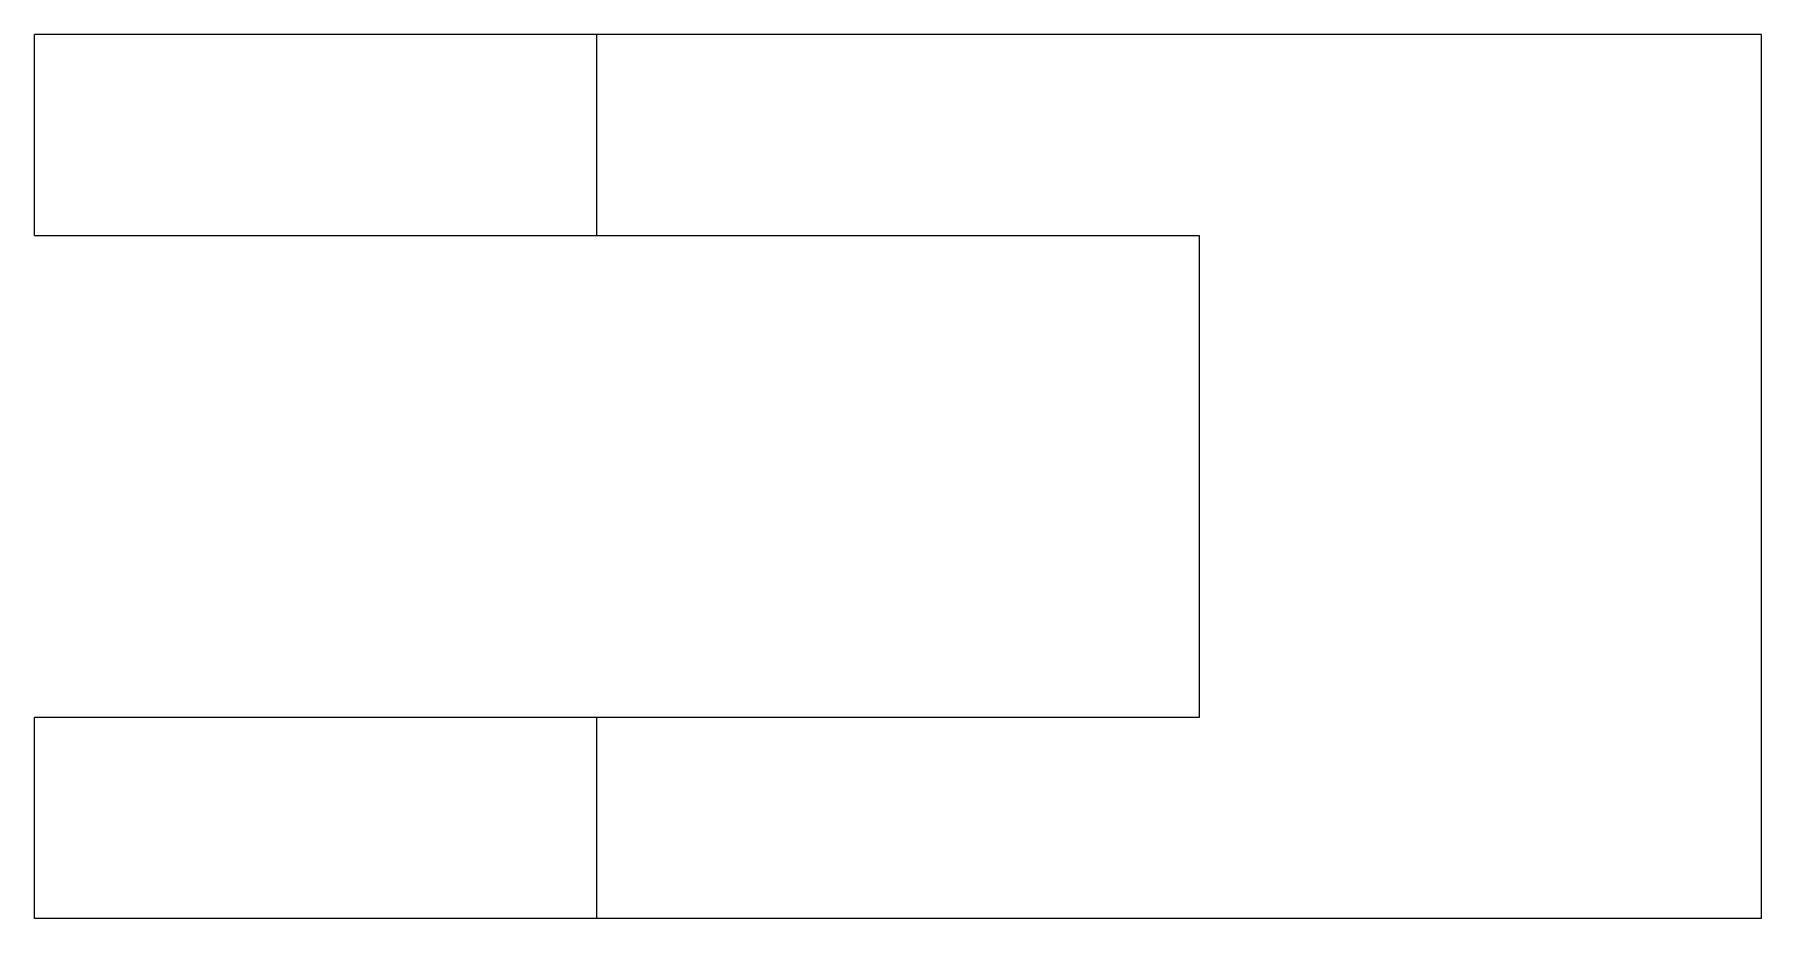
# Model space of a CAD drawing. Header units: metres. Extents: x -9 to 34, y -22 to 0.
import ezdxf

# ---------------------------------------------------------------- set-up
doc = ezdxf.new("R2010")
doc.units = ezdxf.units.M

msp = doc.modelspace()

# ---------------------------------------------------------------- linework, layer by layer
for points in [[(-9, -5), (-9, -4.9), (-9, -4.8), (-9, -4.7), (-9, -4.6), (-9, -4.5), (-9, -4.4), (-9, -4.3), (-9, -4.2), (-9, -4.1), (-9, -4), (-9, -3.9), (-9, -3.8), (-9, -3.7), (-9, -3.6), (-9, -3.5), (-9, -3.4), (-9, -3.3), (-9, -3.2), (-9, -3.1), (-9, -3), (-9, -2.9), (-9, -2.8), (-9, -2.7), (-9, -2.6), (-9, -2.5), (-9, -2.4), (-9, -2.3), (-9, -2.2), (-9, -2.1), (-9, -2), (-9, -1.9), (-9, -1.8), (-9, -1.7), (-9, -1.6), (-9, -1.5), (-9, -1.4), (-9, -1.3), (-9, -1.2), (-9, -1.1), (-9, -1), (-9, -0.9), (-9, -0.8), (-9, -0.7), (-9, -0.6), (-9, -0.5), (-9, -0.4), (-9, -0.3), (-9, -0.2), (-9, -0.1), (-9, 0)], [(5, 0), (4.951, 0), (4.902, 0), (4.853, 0), (4.762, 0), (4.617, 0), (4.472, 0), (4.327, 0), (4.107, 0), (3.873, 0), (3.64, 0), (3.384, 0), (3.074, 0), (2.763, 0), (2.453, 0), (2.099, 0), (1.727, 0), (1.356, 0), (0.978, 0), (0.564, 0), (0.149, 0), (-0.265, 0), (-0.692, 0), (-1.128, 0), (-1.564, 0), (-2, 0), (-2.436, 0), (-2.872, 0), (-3.308, 0), (-3.735, 0), (-4.149, 0), (-4.564, 0), (-4.978, 0), (-5.356, 0), (-5.727, 0), (-6.099, 0), (-6.453, 0), (-6.763, 0), (-7.074, 0), (-7.384, 0), (-7.64, 0), (-7.873, 0), (-8.107, 0), (-8.327, 0), (-8.472, 0), (-8.617, 0), (-8.762, 0), (-8.853, 0), (-8.902, 0), (-8.951, 0), (-9, 0)], [(5, -5), (5, -4.9), (5, -4.8), (5, -4.7), (5, -4.6), (5, -4.5), (5, -4.4), (5, -4.3), (5, -4.2), (5, -4.1), (5, -4), (5, -3.9), (5, -3.8), (5, -3.7), (5, -3.6), (5, -3.5), (5, -3.4), (5, -3.3), (5, -3.2), (5, -3.1), (5, -3), (5, -2.9), (5, -2.8), (5, -2.7), (5, -2.6), (5, -2.5), (5, -2.4), (5, -2.3), (5, -2.2), (5, -2.1), (5, -2), (5, -1.9), (5, -1.8), (5, -1.7), (5, -1.6), (5, -1.5), (5, -1.4), (5, -1.3), (5, -1.2), (5, -1.1), (5, -1), (5, -0.9), (5, -0.8), (5, -0.7), (5, -0.6), (5, -0.5), (5, -0.4), (5, -0.3), (5, -0.2), (5, -0.1), (5, 0)], [(34, 0), (33.42, 0), (32.84, 0), (32.26, 0), (31.68, 0), (31.1, 0), (30.52, 0), (29.94, 0), (29.36, 0), (28.78, 0), (28.2, 0), (27.62, 0), (27.04, 0), (26.46, 0), (25.88, 0), (25.3, 0), (24.72, 0), (24.14, 0), (23.56, 0), (22.98, 0), (22.4, 0), (21.82, 0), (21.24, 0), (20.66, 0), (20.08, 0), (19.5, 0), (18.92, 0), (18.34, 0), (17.76, 0), (17.18, 0), (16.6, 0), (16.02, 0), (15.44, 0), (14.86, 0), (14.28, 0), (13.7, 0), (13.12, 0), (12.54, 0), (11.96, 0), (11.38, 0), (10.8, 0), (10.22, 0), (9.64, 0), (9.06, 0), (8.48, 0), (7.9, 0), (7.32, 0), (6.74, 0), (6.16, 0), (5.58, 0), (5, 0)], [(34, -22), (34, -21.56), (34, -21.12), (34, -20.68), (34, -20.24), (34, -19.8), (34, -19.36), (34, -18.92), (34, -18.48), (34, -18.04), (34, -17.6), (34, -17.16), (34, -16.72), (34, -16.28), (34, -15.84), (34, -15.4), (34, -14.96), (34, -14.52), (34, -14.08), (34, -13.64), (34, -13.2), (34, -12.76), (34, -12.32), (34, -11.88), (34, -11.44), (34, -11), (34, -10.56), (34, -10.12), (34, -9.68), (34, -9.24), (34, -8.8), (34, -8.36), (34, -7.92), (34, -7.48), (34, -7.04), (34, -6.6), (34, -6.16), (34, -5.72), (34, -5.28), (34, -4.84), (34, -4.4), (34, -3.96), (34, -3.52), (34, -3.08), (34, -2.64), (34, -2.2), (34, -1.76), (34, -1.32), (34, -0.88), (34, -0.44), (34, 0)], [(-9, -5), (-8.951, -5), (-8.902, -5), (-8.853, -5), (-8.762, -5), (-8.617, -5), (-8.472, -5), (-8.327, -5), (-8.107, -5), (-7.873, -5), (-7.64, -5), (-7.384, -5), (-7.074, -5), (-6.763, -5), (-6.453, -5), (-6.099, -5), (-5.727, -5), (-5.356, -5), (-4.978, -5), (-4.564, -5), (-4.149, -5), (-3.735, -5), (-3.308, -5), (-2.872, -5), (-2.436, -5), (-2, -5), (-1.564, -5), (-1.128, -5), (-0.692, -5), (-0.265, -5), (0.149, -5), (0.564, -5), (0.978, -5), (1.356, -5), (1.727, -5), (2.099, -5), (2.453, -5), (2.763, -5), (3.074, -5), (3.384, -5), (3.64, -5), (3.873, -5), (4.107, -5), (4.327, -5), (4.472, -5), (4.617, -5), (4.762, -5), (4.853, -5), (4.902, -5), (4.951, -5), (5, -5)], [(5, -5), (5.3, -5), (5.6, -5), (5.9, -5), (6.2, -5), (6.5, -5), (6.8, -5), (7.1, -5), (7.4, -5), (7.7, -5), (8, -5), (8.3, -5), (8.6, -5), (8.9, -5), (9.2, -5), (9.5, -5), (9.8, -5), (10.1, -5), (10.4, -5), (10.7, -5), (11, -5), (11.3, -5), (11.6, -5), (11.9, -5), (12.2, -5), (12.5, -5), (12.8, -5), (13.1, -5), (13.4, -5), (13.7, -5), (14, -5), (14.3, -5), (14.6, -5), (14.9, -5), (15.2, -5), (15.5, -5), (15.8, -5), (16.1, -5), (16.4, -5), (16.7, -5), (17, -5), (17.3, -5), (17.6, -5), (17.9, -5), (18.2, -5), (18.5, -5), (18.8, -5), (19.1, -5), (19.4, -5), (19.7, -5), (20, -5)], [(20, -5), (20, -5.24), (20, -5.48), (20, -5.72), (20, -5.96), (20, -6.2), (20, -6.44), (20, -6.68), (20, -6.92), (20, -7.16), (20, -7.4), (20, -7.64), (20, -7.88), (20, -8.12), (20, -8.36), (20, -8.6), (20, -8.84), (20, -9.08), (20, -9.32), (20, -9.56), (20, -9.8), (20, -10.04), (20, -10.28), (20, -10.52), (20, -10.76), (20, -11), (20, -11.24), (20, -11.48), (20, -11.72), (20, -11.96), (20, -12.2), (20, -12.44), (20, -12.68), (20, -12.92), (20, -13.16), (20, -13.4), (20, -13.64), (20, -13.88), (20, -14.12), (20, -14.36), (20, -14.6), (20, -14.84), (20, -15.08), (20, -15.32), (20, -15.56), (20, -15.8), (20, -16.04), (20, -16.28), (20, -16.52), (20, -16.76), (20, -17)], [(5, -17), (4.951, -17), (4.902, -17), (4.853, -17), (4.762, -17), (4.617, -17), (4.472, -17), (4.327, -17), (4.107, -17), (3.873, -17), (3.64, -17), (3.384, -17), (3.074, -17), (2.763, -17), (2.453, -17), (2.099, -17), (1.727, -17), (1.356, -17), (0.978, -17), (0.564, -17), (0.149, -17), (-0.265, -17), (-0.692, -17), (-1.128, -17), (-1.564, -17), (-2, -17), (-2.436, -17), (-2.872, -17), (-3.308, -17), (-3.735, -17), (-4.149, -17), (-4.564, -17), (-4.978, -17), (-5.356, -17), (-5.727, -17), (-6.099, -17), (-6.453, -17), (-6.763, -17), (-7.074, -17), (-7.384, -17), (-7.64, -17), (-7.873, -17), (-8.107, -17), (-8.327, -17), (-8.472, -17), (-8.617, -17), (-8.762, -17), (-8.853, -17), (-8.902, -17), (-8.951, -17), (-9, -17)], [(-9, -22), (-9, -21.9), (-9, -21.8), (-9, -21.7), (-9, -21.6), (-9, -21.5), (-9, -21.4), (-9, -21.3), (-9, -21.2), (-9, -21.1), (-9, -21), (-9, -20.9), (-9, -20.8), (-9, -20.7), (-9, -20.6), (-9, -20.5), (-9, -20.4), (-9, -20.3), (-9, -20.2), (-9, -20.1), (-9, -20), (-9, -19.9), (-9, -19.8), (-9, -19.7), (-9, -19.6), (-9, -19.5), (-9, -19.4), (-9, -19.3), (-9, -19.2), (-9, -19.1), (-9, -19), (-9, -18.9), (-9, -18.8), (-9, -18.7), (-9, -18.6), (-9, -18.5), (-9, -18.4), (-9, -18.3), (-9, -18.2), (-9, -18.1), (-9, -18), (-9, -17.9), (-9, -17.8), (-9, -17.7), (-9, -17.6), (-9, -17.5), (-9, -17.4), (-9, -17.3), (-9, -17.2), (-9, -17.1), (-9, -17)], [(20, -17), (19.7, -17), (19.4, -17), (19.1, -17), (18.8, -17), (18.5, -17), (18.2, -17), (17.9, -17), (17.6, -17), (17.3, -17), (17, -17), (16.7, -17), (16.4, -17), (16.1, -17), (15.8, -17), (15.5, -17), (15.2, -17), (14.9, -17), (14.6, -17), (14.3, -17), (14, -17), (13.7, -17), (13.4, -17), (13.1, -17), (12.8, -17), (12.5, -17), (12.2, -17), (11.9, -17), (11.6, -17), (11.3, -17), (11, -17), (10.7, -17), (10.4, -17), (10.1, -17), (9.8, -17), (9.5, -17), (9.2, -17), (8.9, -17), (8.6, -17), (8.3, -17), (8, -17), (7.7, -17), (7.4, -17), (7.1, -17), (6.8, -17), (6.5, -17), (6.2, -17), (5.9, -17), (5.6, -17), (5.3, -17), (5, -17)], [(5, -22), (5, -21.9), (5, -21.8), (5, -21.7), (5, -21.6), (5, -21.5), (5, -21.4), (5, -21.3), (5, -21.2), (5, -21.1), (5, -21), (5, -20.9), (5, -20.8), (5, -20.7), (5, -20.6), (5, -20.5), (5, -20.4), (5, -20.3), (5, -20.2), (5, -20.1), (5, -20), (5, -19.9), (5, -19.8), (5, -19.7), (5, -19.6), (5, -19.5), (5, -19.4), (5, -19.3), (5, -19.2), (5, -19.1), (5, -19), (5, -18.9), (5, -18.8), (5, -18.7), (5, -18.6), (5, -18.5), (5, -18.4), (5, -18.3), (5, -18.2), (5, -18.1), (5, -18), (5, -17.9), (5, -17.8), (5, -17.7), (5, -17.6), (5, -17.5), (5, -17.4), (5, -17.3), (5, -17.2), (5, -17.1), (5, -17)], [(5, -22), (4.951, -22), (4.902, -22), (4.853, -22), (4.762, -22), (4.617, -22), (4.472, -22), (4.327, -22), (4.107, -22), (3.873, -22), (3.64, -22), (3.384, -22), (3.074, -22), (2.763, -22), (2.453, -22), (2.099, -22), (1.727, -22), (1.356, -22), (0.978, -22), (0.564, -22), (0.149, -22), (-0.265, -22), (-0.692, -22), (-1.128, -22), (-1.564, -22), (-2, -22), (-2.436, -22), (-2.872, -22), (-3.308, -22), (-3.735, -22), (-4.149, -22), (-4.564, -22), (-4.978, -22), (-5.356, -22), (-5.727, -22), (-6.099, -22), (-6.453, -22), (-6.763, -22), (-7.074, -22), (-7.384, -22), (-7.64, -22), (-7.873, -22), (-8.107, -22), (-8.327, -22), (-8.472, -22), (-8.617, -22), (-8.762, -22), (-8.853, -22), (-8.902, -22), (-8.951, -22), (-9, -22)], [(34, -22), (33.42, -22), (32.84, -22), (32.26, -22), (31.68, -22), (31.1, -22), (30.52, -22), (29.94, -22), (29.36, -22), (28.78, -22), (28.2, -22), (27.62, -22), (27.04, -22), (26.46, -22), (25.88, -22), (25.3, -22), (24.72, -22), (24.14, -22), (23.56, -22), (22.98, -22), (22.4, -22), (21.82, -22), (21.24, -22), (20.66, -22), (20.08, -22), (19.5, -22), (18.92, -22), (18.34, -22), (17.76, -22), (17.18, -22), (16.6, -22), (16.02, -22), (15.44, -22), (14.86, -22), (14.28, -22), (13.7, -22), (13.12, -22), (12.54, -22), (11.96, -22), (11.38, -22), (10.8, -22), (10.22, -22), (9.64, -22), (9.06, -22), (8.48, -22), (7.9, -22), (7.32, -22), (6.74, -22), (6.16, -22), (5.58, -22), (5, -22)]]:
    msp.add_lwpolyline(points)

doc.saveas('drawing.dxf')
